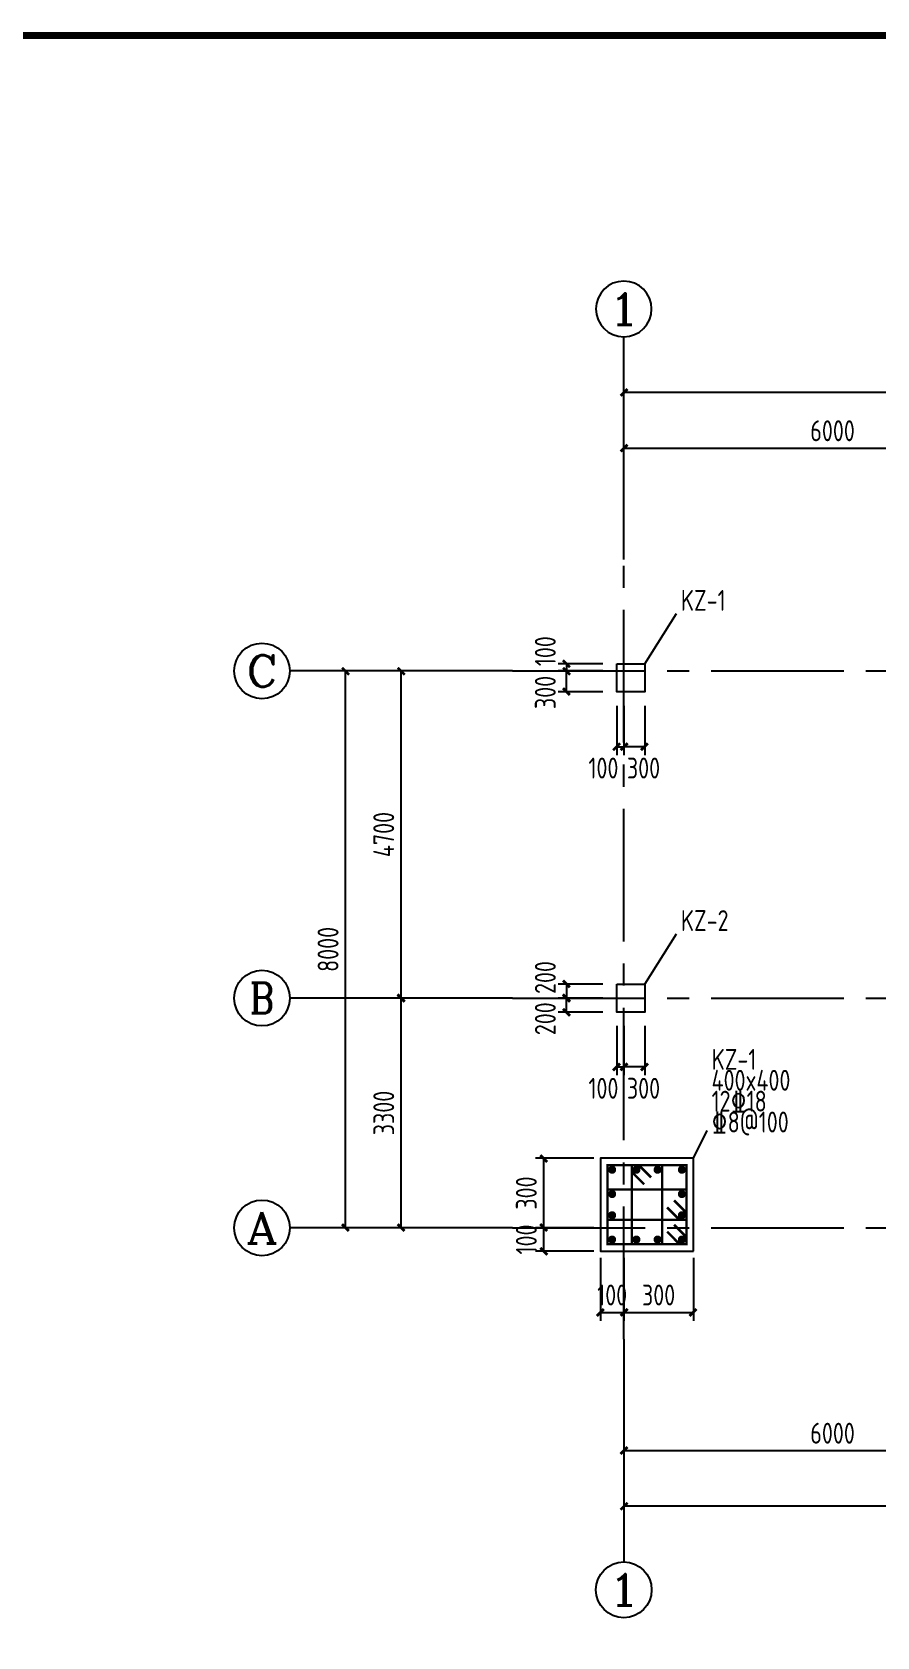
# Model space of a CAD drawing. Header units: millimetres. Extents: x 893615 to 896608, y 39650 to 40458.
# Drawn here: x 895122.1 to 895243.5, y 40004.1 to 40234.6 of the extents above; entities that cross this region are included whole.
import ezdxf
from ezdxf.enums import TextEntityAlignment as Align

# ---------------------------------------------------------------- set-up
doc = ezdxf.new("R2010")
doc.units = ezdxf.units.MM
doc.header["$LTSCALE"] = 1000
doc.header["$MEASUREMENT"] = 0
doc.linetypes.add('CENTER2', pattern=[28.575, 19.05, -3.175, 3.175, -3.175])
for name, color, linetype in [('AXIS', 3, 'Continuous'), ('AXIS_TEXT', 7, 'Continuous'), ('COLU', 2, 'Continuous'), ('DIM', 7, 'Continuous'), ('DOTE', 1, 'Continuous'), ('柱', 2, 'Continuous'), ('柱平法箍筋', 24, 'Continuous'), ('柱平法纵筋', 7, 'Continuous'), ('柱集中标注', 2, 'Continuous')]:
    doc.layers.add(name, color=color, linetype=linetype)
doc.styles.add('_TCH_AXIS', font='COMPLEX', dxfattribs={"bigfont": 'GBCBIG'})
doc.styles.add('COMPLEX', font='COMPLEX')
doc.styles.add('GBHZ', font='gbenor.shx', dxfattribs={"width": 0.9, "bigfont": 'gbcbig.shx'})
doc.dimstyles.new('Y100', dxfattribs={"dimscale": 0, "dimtxt": 3, "dimasz": 0.01, "dimexe": 1.2, "dimexo": 2, "dimgap": 1, "dimtad": 1, "dimdec": 0, "dimlfac": 100, "dimzin": 0, "dimdsep": 46, "dimtxsty": 'GBHZ', "dimblk": 'DX', "dimcen": 0.09, "dimdle": 1, "dimclrd": 7, "dimclre": 7, "dimclrt": 7, "dimadec": 0, "dimazin": 0, "dimtfac": 1, "dimtdec": 0, "dimtix": 1, "dimtmove": 2, "dimatfit": 3, "dimldrblk": 'DX', "dimfxl": 0, "dimtolj": 1, "dimtzin": 0, "dimarcsym": 0})
doc.dimstyles.new('Y30', dxfattribs={"dimscale": 0, "dimtxt": 3, "dimasz": 0.01, "dimexe": 1.2, "dimexo": 1, "dimgap": 1, "dimtad": 1, "dimdec": 0, "dimlfac": 30, "dimzin": 0, "dimdsep": 46, "dimtxsty": 'GBHZ', "dimblk1": 'DX', "dimblk2": 'DX', "dimsah": 1, "dimcen": 0.09, "dimdle": 1, "dimadec": 0, "dimazin": 0, "dimtfac": 1, "dimtdec": 0, "dimtix": 1, "dimtmove": 2, "dimatfit": 3, "dimldrblk": 'DX', "dimfxl": 0, "dimtolj": 1, "dimtzin": 0, "dimarcsym": 0})

# ---------------------------------------------------------------- blocks, each defined once
blk = doc.blocks.new('_AXISO')
blk.add_circle((0, 0), 0.5)
at = {"layer": 'AXIS_TEXT', "style": 'COMPLEX', "width": 1.041667}
blk.add_attdef('A', text='', height=0.56, dxfattribs=at).set_placement((-0.25, -0.28), (0.25, -0.28), align=Align.FIT)
blk = doc.blocks.new('DX')
at = {"color": 0, "linetype": 'ByBlock', "const_width": 40}
blk.add_lwpolyline([(-54, -51), (46, 49)], dxfattribs=at)
blk = doc.blocks.new('*D129')
at = {"layer": 'Defpoints', "color": 0, "transparency": 16777216}
for p in [(895207.14, 40046.87), (895267.14, 40046.87), (895267.14, 40030.87)]:
    blk.add_point(p, dxfattribs=at)
at = {"layer": 'dim', "color": 7, "lineweight": -2, "transparency": 16777216}
for p, q in [((895207.14, 40044.87), (895207.14, 40029.67)), ((895267.14, 40044.87), (895267.14, 40029.67)), ((895207.15, 40030.87), (895267.13, 40030.87))]:
    blk.add_line(p, q, dxfattribs=at)
at = {"layer": 'dim', "color": 7, "lineweight": -2, "transparency": 16777216, "xscale": 0.01, "yscale": 0.01, "zscale": 0.01, "rotation": 180}
blk.add_blockref('DX', (895207.14, 40030.87), dxfattribs=at)
at = {"layer": 'dim', "color": 7, "lineweight": -2, "transparency": 16777216, "xscale": 0.01, "yscale": 0.01, "zscale": 0.01}
blk.add_blockref('DX', (895267.14, 40030.87), dxfattribs=at)
at = {"layer": 'dim', "color": 7, "transparency": 16777216, "insert": (895237.14, 40033.37), "char_height": 3, "attachment_point": 5, "style": 'GBHZ'}
blk.add_mtext('\\A1;6000', dxfattribs=at)
blk = doc.blocks.new('*D131')
at = {"layer": 'Defpoints', "color": 0, "transparency": 16777216}
for p in [(895207.14, 40046.87), (895327.14, 40046.87), (895207.14, 40022.87)]:
    blk.add_point(p, dxfattribs=at)
at = {"layer": 'dim', "color": 7, "lineweight": -2, "transparency": 16777216}
for p, q in [((895207.14, 40044.87), (895207.14, 40021.67)), ((895327.14, 40044.87), (895327.14, 40021.67)), ((895327.13, 40022.87), (895207.15, 40022.87))]:
    blk.add_line(p, q, dxfattribs=at)
at = {"layer": 'dim', "color": 7, "lineweight": -2, "transparency": 16777216, "xscale": 0.01, "yscale": 0.01, "zscale": 0.01, "rotation": 180}
blk.add_blockref('DX', (895207.14, 40022.87), dxfattribs=at)
at = {"layer": 'dim', "color": 7, "lineweight": -2, "transparency": 16777216, "xscale": 0.01, "yscale": 0.01, "zscale": 0.01}
blk.add_blockref('DX', (895327.14, 40022.87), dxfattribs=at)
at = {"layer": 'dim', "color": 7, "transparency": 16777216, "insert": (895267.14, 40025.37), "char_height": 3, "attachment_point": 5, "style": 'GBHZ'}
blk.add_mtext('\\A1;12000', dxfattribs=at)
blk = doc.blocks.new('*D132')
at = {"layer": 'Defpoints', "color": 0, "transparency": 16777216}
for p in [(895167.14, 40142.87), (895191.14, 40142.87), (895191.14, 40062.87)]:
    blk.add_point(p, dxfattribs=at)
at = {"layer": 'dim', "color": 7, "lineweight": -2, "transparency": 16777216}
for p, q in [((895189.14, 40142.87), (895165.94, 40142.87)), ((895167.14, 40062.88), (895167.14, 40142.86)), ((895189.14, 40062.87), (895165.94, 40062.87))]:
    blk.add_line(p, q, dxfattribs=at)
at = {"layer": 'dim', "color": 7, "lineweight": -2, "transparency": 16777216, "xscale": 0.01, "yscale": 0.01, "zscale": 0.01}
for p, rotation in [((895167.14, 40142.87), 90), ((895167.14, 40062.87), 270)]:
    blk.add_blockref('DX', p, dxfattribs=dict(at, rotation=rotation))
at = {"layer": 'dim', "color": 7, "transparency": 16777216, "insert": (895164.64, 40102.87), "char_height": 3, "attachment_point": 5, "rotation": 90, "style": 'GBHZ'}
blk.add_mtext('\\A1;8000', dxfattribs=at)
blk = doc.blocks.new('*D133')
at = {"layer": 'Defpoints', "color": 0, "transparency": 16777216}
for p in [(895267.14, 40174.87), (895207.14, 40158.87), (895267.14, 40158.87)]:
    blk.add_point(p, dxfattribs=at)
at = {"layer": 'dim', "color": 7, "lineweight": -2, "transparency": 16777216}
for p, q in [((895207.14, 40160.87), (895207.14, 40176.07)), ((895267.14, 40160.87), (895267.14, 40176.07)), ((895207.15, 40174.87), (895267.13, 40174.87))]:
    blk.add_line(p, q, dxfattribs=at)
at = {"layer": 'dim', "color": 7, "lineweight": -2, "transparency": 16777216, "xscale": 0.01, "yscale": 0.01, "zscale": 0.01, "rotation": 180}
blk.add_blockref('DX', (895207.14, 40174.87), dxfattribs=at)
at = {"layer": 'dim', "color": 7, "lineweight": -2, "transparency": 16777216, "xscale": 0.01, "yscale": 0.01, "zscale": 0.01}
blk.add_blockref('DX', (895267.14, 40174.87), dxfattribs=at)
at = {"layer": 'dim', "color": 7, "transparency": 16777216, "insert": (895237.14, 40177.37), "char_height": 3, "attachment_point": 5, "style": 'GBHZ'}
blk.add_mtext('\\A1;6000', dxfattribs=at)
blk = doc.blocks.new('*D135')
at = {"layer": 'Defpoints', "color": 0, "transparency": 16777216}
for p in [(895207.14, 40182.87), (895207.14, 40158.87), (895327.14, 40158.87)]:
    blk.add_point(p, dxfattribs=at)
at = {"layer": 'dim', "color": 7, "lineweight": -2, "transparency": 16777216}
for p, q in [((895207.14, 40160.87), (895207.14, 40184.07)), ((895327.13, 40182.87), (895207.15, 40182.87)), ((895327.14, 40160.87), (895327.14, 40184.07))]:
    blk.add_line(p, q, dxfattribs=at)
at = {"layer": 'dim', "color": 7, "lineweight": -2, "transparency": 16777216, "xscale": 0.01, "yscale": 0.01, "zscale": 0.01, "rotation": 180}
blk.add_blockref('DX', (895207.14, 40182.87), dxfattribs=at)
at = {"layer": 'dim', "color": 7, "lineweight": -2, "transparency": 16777216, "xscale": 0.01, "yscale": 0.01, "zscale": 0.01}
blk.add_blockref('DX', (895327.14, 40182.87), dxfattribs=at)
at = {"layer": 'dim', "color": 7, "transparency": 16777216, "insert": (895267.14, 40185.37), "char_height": 3, "attachment_point": 5, "style": 'GBHZ'}
blk.add_mtext('\\A1;12000', dxfattribs=at)
blk = doc.blocks.new('*D136')
at = {"layer": 'Defpoints', "color": 0, "transparency": 16777216}
for p in [(895175.14, 40095.87), (895191.14, 40095.87), (895191.14, 40062.87)]:
    blk.add_point(p, dxfattribs=at)
at = {"layer": 'dim', "color": 7, "lineweight": -2, "transparency": 16777216}
for p, q in [((895189.14, 40095.87), (895173.94, 40095.87)), ((895175.14, 40062.88), (895175.14, 40095.86)), ((895189.14, 40062.87), (895173.94, 40062.87))]:
    blk.add_line(p, q, dxfattribs=at)
at = {"layer": 'dim', "color": 7, "lineweight": -2, "transparency": 16777216, "xscale": 0.01, "yscale": 0.01, "zscale": 0.01}
for p, rotation in [((895175.14, 40095.87), 90), ((895175.14, 40062.87), 270)]:
    blk.add_blockref('DX', p, dxfattribs=dict(at, rotation=rotation))
at = {"layer": 'dim', "color": 7, "transparency": 16777216, "insert": (895172.64, 40079.37), "char_height": 3, "attachment_point": 5, "rotation": 90, "style": 'GBHZ'}
blk.add_mtext('\\A1;3300', dxfattribs=at)
blk = doc.blocks.new('*D137')
at = {"layer": 'Defpoints', "color": 0, "transparency": 16777216}
for p in [(895175.14, 40142.87), (895191.14, 40142.87), (895191.14, 40095.87)]:
    blk.add_point(p, dxfattribs=at)
at = {"layer": 'dim', "color": 7, "lineweight": -2, "transparency": 16777216}
for p, q in [((895189.14, 40142.87), (895173.94, 40142.87)), ((895175.14, 40095.88), (895175.14, 40142.86)), ((895189.14, 40095.87), (895173.94, 40095.87))]:
    blk.add_line(p, q, dxfattribs=at)
at = {"layer": 'dim', "color": 7, "lineweight": -2, "transparency": 16777216, "xscale": 0.01, "yscale": 0.01, "zscale": 0.01}
for p, rotation in [((895175.14, 40142.87), 90), ((895175.14, 40095.87), 270)]:
    blk.add_blockref('DX', p, dxfattribs=dict(at, rotation=rotation))
at = {"layer": 'dim', "color": 7, "transparency": 16777216, "insert": (895172.64, 40119.37), "char_height": 3, "attachment_point": 5, "rotation": 90, "style": 'GBHZ'}
blk.add_mtext('\\A1;4700', dxfattribs=at)
blk = doc.blocks.new('*D153')
at = {"layer": 'Defpoints', "color": 0, "transparency": 16777216}
for p in [(895203.81, 40059.54), (895207.14, 40059.54), (895207.14, 40050.72)]:
    blk.add_point(p, dxfattribs=at)
at = {"layer": 'dim', "color": 0, "lineweight": -2, "transparency": 16777216}
for p, q in [((895203.81, 40058.54), (895203.81, 40049.52)), ((895207.14, 40058.54), (895207.14, 40049.52)), ((895203.8, 40050.72), (895203.79, 40050.72)), ((895203.81, 40050.72), (895207.14, 40050.72)), ((895207.15, 40050.72), (895207.16, 40050.72))]:
    blk.add_line(p, q, dxfattribs=at)
at = {"layer": 'dim', "color": 0, "lineweight": -2, "transparency": 16777216, "xscale": 0.01, "yscale": 0.01, "zscale": 0.01}
blk.add_blockref('DX', (895203.81, 40050.72), dxfattribs=at)
at = {"layer": 'dim', "color": 0, "lineweight": -2, "transparency": 16777216, "xscale": 0.01, "yscale": 0.01, "zscale": 0.01, "rotation": 180}
blk.add_blockref('DX', (895207.14, 40050.72), dxfattribs=at)
at = {"layer": 'dim', "color": 0, "transparency": 16777216, "insert": (895205.47, 40053.22), "char_height": 3, "attachment_point": 5, "style": 'GBHZ'}
blk.add_mtext('\\A1;100', dxfattribs=at)
blk = doc.blocks.new('*D154')
at = {"layer": 'Defpoints', "color": 0, "transparency": 16777216}
for p in [(895207.14, 40059.54), (895217.14, 40059.54), (895217.14, 40050.72)]:
    blk.add_point(p, dxfattribs=at)
at = {"layer": 'dim', "color": 0, "lineweight": -2, "transparency": 16777216}
for p, q in [((895207.14, 40058.54), (895207.14, 40049.52)), ((895217.14, 40058.54), (895217.14, 40049.52)), ((895207.15, 40050.72), (895217.13, 40050.72))]:
    blk.add_line(p, q, dxfattribs=at)
at = {"layer": 'dim', "color": 0, "lineweight": -2, "transparency": 16777216, "xscale": 0.01, "yscale": 0.01, "zscale": 0.01, "rotation": 180}
blk.add_blockref('DX', (895207.14, 40050.72), dxfattribs=at)
at = {"layer": 'dim', "color": 0, "lineweight": -2, "transparency": 16777216, "xscale": 0.01, "yscale": 0.01, "zscale": 0.01}
blk.add_blockref('DX', (895217.14, 40050.72), dxfattribs=at)
at = {"layer": 'dim', "color": 0, "transparency": 16777216, "insert": (895212.14, 40053.22), "char_height": 3, "attachment_point": 5, "style": 'GBHZ'}
blk.add_mtext('\\A1;300', dxfattribs=at)
blk = doc.blocks.new('*D155')
at = {"layer": 'Defpoints', "color": 0, "transparency": 16777216}
for p in [(895195.63, 40062.87), (895203.81, 40062.87), (895203.81, 40059.54)]:
    blk.add_point(p, dxfattribs=at)
at = {"layer": 'dim', "color": 0, "lineweight": -2, "transparency": 16777216}
for p, q in [((895202.81, 40062.87), (895194.43, 40062.87)), ((895195.63, 40062.88), (895195.63, 40062.89)), ((895195.63, 40059.54), (895195.63, 40062.87)), ((895202.81, 40059.54), (895194.43, 40059.54)), ((895195.63, 40059.53), (895195.63, 40059.52))]:
    blk.add_line(p, q, dxfattribs=at)
at = {"layer": 'dim', "color": 0, "lineweight": -2, "transparency": 16777216, "xscale": 0.01, "yscale": 0.01, "zscale": 0.01}
for p, rotation in [((895195.63, 40062.87), 270), ((895195.63, 40059.54), 90)]:
    blk.add_blockref('DX', p, dxfattribs=dict(at, rotation=rotation))
at = {"layer": 'dim', "color": 0, "transparency": 16777216, "insert": (895193.13, 40061.2), "char_height": 3, "attachment_point": 5, "rotation": 90, "style": 'GBHZ'}
blk.add_mtext('\\A1;100', dxfattribs=at)
blk = doc.blocks.new('*D156')
at = {"layer": 'Defpoints', "color": 0, "transparency": 16777216}
for p in [(895195.63, 40072.87), (895203.81, 40072.87), (895203.81, 40062.87)]:
    blk.add_point(p, dxfattribs=at)
at = {"layer": 'dim', "color": 0, "lineweight": -2, "transparency": 16777216}
for p, q in [((895202.81, 40072.87), (895194.43, 40072.87)), ((895195.63, 40062.88), (895195.63, 40072.86)), ((895202.81, 40062.87), (895194.43, 40062.87))]:
    blk.add_line(p, q, dxfattribs=at)
at = {"layer": 'dim', "color": 0, "lineweight": -2, "transparency": 16777216, "xscale": 0.01, "yscale": 0.01, "zscale": 0.01}
for p, rotation in [((895195.63, 40072.87), 90), ((895195.63, 40062.87), 270)]:
    blk.add_blockref('DX', p, dxfattribs=dict(at, rotation=rotation))
at = {"layer": 'dim', "color": 0, "transparency": 16777216, "insert": (895193.13, 40067.87), "char_height": 3, "attachment_point": 5, "rotation": 90, "style": 'GBHZ'}
blk.add_mtext('\\A1;300', dxfattribs=at)
blk = doc.blocks.new('*D145')
at = {"layer": 'Defpoints', "color": 0, "transparency": 16777216}
for p in [(895206.14, 40093.87), (895207.14, 40093.87), (895207.14, 40085.99)]:
    blk.add_point(p, dxfattribs=at)
at = {"layer": 'dim', "color": 7, "lineweight": -2, "transparency": 16777216}
for p, q in [((895206.14, 40091.87), (895206.14, 40084.79)), ((895207.14, 40091.87), (895207.14, 40084.79)), ((895206.13, 40085.99), (895206.12, 40085.99)), ((895206.14, 40085.99), (895207.14, 40085.99)), ((895207.15, 40085.99), (895207.16, 40085.99))]:
    blk.add_line(p, q, dxfattribs=at)
at = {"layer": 'dim', "color": 7, "lineweight": -2, "transparency": 16777216, "xscale": 0.01, "yscale": 0.01, "zscale": 0.01}
blk.add_blockref('DX', (895206.14, 40085.99), dxfattribs=at)
at = {"layer": 'dim', "color": 7, "lineweight": -2, "transparency": 16777216, "xscale": 0.01, "yscale": 0.01, "zscale": 0.01, "rotation": 180}
blk.add_blockref('DX', (895207.14, 40085.99), dxfattribs=at)
at = {"layer": 'dim', "color": 7, "transparency": 16777216, "insert": (895204.21, 40082.92), "char_height": 3, "attachment_point": 5, "style": 'GBHZ'}
blk.add_mtext('\\A1;100', dxfattribs=at)
blk = doc.blocks.new('*D146')
at = {"layer": 'Defpoints', "color": 0, "transparency": 16777216}
for p in [(895198.9, 40095.87), (895206.14, 40095.87), (895206.14, 40093.87)]:
    blk.add_point(p, dxfattribs=at)
at = {"layer": 'dim', "color": 7, "lineweight": -2, "transparency": 16777216}
for p, q in [((895204.14, 40095.87), (895197.7, 40095.87)), ((895198.9, 40095.88), (895198.9, 40095.89)), ((895198.9, 40093.87), (895198.9, 40095.87)), ((895204.14, 40093.87), (895197.7, 40093.87)), ((895198.9, 40093.86), (895198.9, 40093.85))]:
    blk.add_line(p, q, dxfattribs=at)
at = {"layer": 'dim', "color": 7, "lineweight": -2, "transparency": 16777216, "xscale": 0.01, "yscale": 0.01, "zscale": 0.01}
for p, rotation in [((895198.9, 40095.87), 270), ((895198.9, 40093.87), 90)]:
    blk.add_blockref('DX', p, dxfattribs=dict(at, rotation=rotation))
at = {"layer": 'dim', "color": 7, "transparency": 16777216, "insert": (895195.86, 40092.91), "char_height": 3, "attachment_point": 5, "rotation": 90, "style": 'GBHZ'}
blk.add_mtext('\\A1;200', dxfattribs=at)
blk = doc.blocks.new('*D147')
at = {"layer": 'Defpoints', "color": 0, "transparency": 16777216}
for p in [(895207.14, 40093.87), (895210.14, 40093.87), (895207.14, 40085.99)]:
    blk.add_point(p, dxfattribs=at)
at = {"layer": 'dim', "color": 7, "lineweight": -2, "transparency": 16777216}
for p, q in [((895207.14, 40091.87), (895207.14, 40084.79)), ((895210.14, 40091.87), (895210.14, 40084.79)), ((895210.13, 40085.99), (895207.15, 40085.99))]:
    blk.add_line(p, q, dxfattribs=at)
at = {"layer": 'dim', "color": 7, "lineweight": -2, "transparency": 16777216, "xscale": 0.01, "yscale": 0.01, "zscale": 0.01, "rotation": 180}
blk.add_blockref('DX', (895207.14, 40085.99), dxfattribs=at)
at = {"layer": 'dim', "color": 7, "lineweight": -2, "transparency": 16777216, "xscale": 0.01, "yscale": 0.01, "zscale": 0.01}
blk.add_blockref('DX', (895210.14, 40085.99), dxfattribs=at)
at = {"layer": 'dim', "color": 7, "transparency": 16777216, "insert": (895209.97, 40082.92), "char_height": 3, "attachment_point": 5, "style": 'GBHZ'}
blk.add_mtext('\\A1;300', dxfattribs=at)
blk = doc.blocks.new('*D148')
at = {"layer": 'Defpoints', "color": 0, "transparency": 16777216}
for p in [(895206.14, 40097.87), (895198.9, 40095.87), (895206.14, 40095.87)]:
    blk.add_point(p, dxfattribs=at)
at = {"layer": 'dim', "color": 7, "lineweight": -2, "transparency": 16777216}
for p, q in [((895204.14, 40097.87), (895197.7, 40097.87)), ((895198.9, 40097.88), (895198.9, 40097.89)), ((895198.9, 40097.87), (895198.9, 40095.87)), ((895204.14, 40095.87), (895197.7, 40095.87)), ((895198.9, 40095.86), (895198.9, 40095.85))]:
    blk.add_line(p, q, dxfattribs=at)
at = {"layer": 'dim', "color": 7, "lineweight": -2, "transparency": 16777216, "xscale": 0.01, "yscale": 0.01, "zscale": 0.01}
for p, rotation in [((895198.9, 40097.87), 270), ((895198.9, 40095.87), 90)]:
    blk.add_blockref('DX', p, dxfattribs=dict(at, rotation=rotation))
at = {"layer": 'dim', "color": 7, "transparency": 16777216, "insert": (895195.86, 40098.83), "char_height": 3, "attachment_point": 5, "rotation": 90, "style": 'GBHZ'}
blk.add_mtext('\\A1;200', dxfattribs=at)
blk = doc.blocks.new('*D149')
at = {"layer": 'Defpoints', "color": 0, "transparency": 16777216}
for p in [(895206.14, 40139.87), (895207.14, 40139.87), (895207.14, 40131.99)]:
    blk.add_point(p, dxfattribs=at)
at = {"layer": 'dim', "color": 7, "lineweight": -2, "transparency": 16777216}
for p, q in [((895206.14, 40137.87), (895206.14, 40130.79)), ((895207.14, 40137.87), (895207.14, 40130.79)), ((895206.13, 40131.99), (895206.12, 40131.99)), ((895206.14, 40131.99), (895207.14, 40131.99)), ((895207.15, 40131.99), (895207.16, 40131.99))]:
    blk.add_line(p, q, dxfattribs=at)
at = {"layer": 'dim', "color": 7, "lineweight": -2, "transparency": 16777216, "xscale": 0.01, "yscale": 0.01, "zscale": 0.01}
blk.add_blockref('DX', (895206.14, 40131.99), dxfattribs=at)
at = {"layer": 'dim', "color": 7, "lineweight": -2, "transparency": 16777216, "xscale": 0.01, "yscale": 0.01, "zscale": 0.01, "rotation": 180}
blk.add_blockref('DX', (895207.14, 40131.99), dxfattribs=at)
at = {"layer": 'dim', "color": 7, "transparency": 16777216, "insert": (895204.21, 40128.92), "char_height": 3, "attachment_point": 5, "style": 'GBHZ'}
blk.add_mtext('\\A1;100', dxfattribs=at)
blk = doc.blocks.new('*D150')
at = {"layer": 'Defpoints', "color": 0, "transparency": 16777216}
for p in [(895198.9, 40142.87), (895206.14, 40142.87), (895206.14, 40139.87)]:
    blk.add_point(p, dxfattribs=at)
at = {"layer": 'dim', "color": 7, "lineweight": -2, "transparency": 16777216}
for p, q in [((895204.14, 40142.87), (895197.7, 40142.87)), ((895198.9, 40139.88), (895198.9, 40142.86)), ((895204.14, 40139.87), (895197.7, 40139.87))]:
    blk.add_line(p, q, dxfattribs=at)
at = {"layer": 'dim', "color": 7, "lineweight": -2, "transparency": 16777216, "xscale": 0.01, "yscale": 0.01, "zscale": 0.01}
for p, rotation in [((895198.9, 40142.87), 90), ((895198.9, 40139.87), 270)]:
    blk.add_blockref('DX', p, dxfattribs=dict(at, rotation=rotation))
at = {"layer": 'dim', "color": 7, "transparency": 16777216, "insert": (895195.86, 40139.78), "char_height": 3, "attachment_point": 5, "rotation": 90, "style": 'GBHZ'}
blk.add_mtext('\\A1;300', dxfattribs=at)
blk = doc.blocks.new('*D151')
at = {"layer": 'Defpoints', "color": 0, "transparency": 16777216}
for p in [(895207.14, 40139.87), (895210.14, 40139.87), (895207.14, 40131.99)]:
    blk.add_point(p, dxfattribs=at)
at = {"layer": 'dim', "color": 7, "lineweight": -2, "transparency": 16777216}
for p, q in [((895207.14, 40137.87), (895207.14, 40130.79)), ((895210.14, 40137.87), (895210.14, 40130.79)), ((895210.13, 40131.99), (895207.15, 40131.99))]:
    blk.add_line(p, q, dxfattribs=at)
at = {"layer": 'dim', "color": 7, "lineweight": -2, "transparency": 16777216, "xscale": 0.01, "yscale": 0.01, "zscale": 0.01, "rotation": 180}
blk.add_blockref('DX', (895207.14, 40131.99), dxfattribs=at)
at = {"layer": 'dim', "color": 7, "lineweight": -2, "transparency": 16777216, "xscale": 0.01, "yscale": 0.01, "zscale": 0.01}
blk.add_blockref('DX', (895210.14, 40131.99), dxfattribs=at)
at = {"layer": 'dim', "color": 7, "transparency": 16777216, "insert": (895209.97, 40128.92), "char_height": 3, "attachment_point": 5, "style": 'GBHZ'}
blk.add_mtext('\\A1;300', dxfattribs=at)
blk = doc.blocks.new('*D152')
at = {"layer": 'Defpoints', "color": 0, "transparency": 16777216}
for p in [(895206.14, 40143.87), (895198.9, 40142.87), (895206.14, 40142.87)]:
    blk.add_point(p, dxfattribs=at)
at = {"layer": 'dim', "color": 7, "lineweight": -2, "transparency": 16777216}
for p, q in [((895204.14, 40143.87), (895197.7, 40143.87)), ((895198.9, 40143.88), (895198.9, 40143.89)), ((895198.9, 40143.87), (895198.9, 40142.87)), ((895204.14, 40142.87), (895197.7, 40142.87)), ((895198.9, 40142.86), (895198.9, 40142.85))]:
    blk.add_line(p, q, dxfattribs=at)
at = {"layer": 'dim', "color": 7, "lineweight": -2, "transparency": 16777216, "xscale": 0.01, "yscale": 0.01, "zscale": 0.01}
for p, rotation in [((895198.9, 40143.87), 270), ((895198.9, 40142.87), 90)]:
    blk.add_blockref('DX', p, dxfattribs=dict(at, rotation=rotation))
at = {"layer": 'dim', "color": 7, "transparency": 16777216, "insert": (895195.86, 40145.71), "char_height": 3, "attachment_point": 5, "rotation": 90, "style": 'GBHZ'}
blk.add_mtext('\\A1;100', dxfattribs=at)

msp = doc.modelspace()

# ---------------------------------------------------------------- linework, layer by layer
at = {"color": 0, "const_width": 1}
msp.add_lwpolyline([(895647.565, 39660.145), (894841.565, 39660.145), (894841.565, 40234.145), (895647.565, 40234.145)], close=True, dxfattribs=at)
at = {"layer": 'AXIS', "color": 0}
for p, q in [((895207.14, 40158.87), (895207.14, 40190.87)), ((895191.14, 40142.87), (895159.14, 40142.87)), ((895191.14, 40095.87), (895159.14, 40095.87)), ((895191.14, 40062.87), (895159.14, 40062.87)), ((895207.14, 40046.87), (895207.14, 40014.87))]:
    msp.add_line(p, q, dxfattribs=at)
at = {"layer": 'COLU'}
for points in [[(895206.14, 40143.87), (895210.14, 40143.87), (895210.14, 40139.87), (895206.14, 40139.87)], [(895206.14, 40097.87), (895210.14, 40097.87), (895210.14, 40093.87), (895206.14, 40093.87)]]:
    msp.add_lwpolyline(points, close=True, dxfattribs=at)
at = {"layer": 'DOTE', "linetype": 'CENTER2', "ltscale": 0.001}
for p, q in [((895207.14, 40046.87), (895207.14, 40158.87)), ((895191.14, 40142.87), (895343.14, 40142.87)), ((895191.14, 40095.87), (895343.14, 40095.87)), ((895191.14, 40062.87), (895343.14, 40062.87))]:
    msp.add_line(p, q, dxfattribs=at)
at = {"layer": '柱'}
msp.add_lwpolyline([(895217.14, 40059.536), (895217.14, 40072.87), (895203.807, 40072.87), (895203.807, 40059.536)], close=True, dxfattribs=at)
at = {"layer": '柱平法箍筋', "const_width": 0.35}
for points in [[(895213.372, 40062.304), (895215.14, 40060.536), (895216.14, 40060.536), (895216.14, 40061.536), (895216.14, 40060.536), (895216.14, 40071.87), (895204.807, 40071.87), (895204.807, 40060.536), (895215.14, 40060.536), (895216.14, 40060.536), (895216.14, 40061.536), (895214.372, 40063.304)], [(895210.068, 40069.102), (895208.3, 40070.87), (895208.3, 40071.87), (895209.3, 40071.87), (895208.3, 40071.87), (895212.647, 40071.87), (895212.647, 40060.536), (895208.3, 40060.536), (895208.3, 40070.87), (895208.3, 40071.87), (895209.3, 40071.87), (895211.068, 40070.102)], [(895213.372, 40065.797), (895215.14, 40064.03), (895216.14, 40064.03), (895216.14, 40065.03), (895216.14, 40064.03), (895216.14, 40068.377), (895204.807, 40068.377), (895204.807, 40064.03), (895215.14, 40064.03), (895216.14, 40064.03), (895216.14, 40065.03), (895214.372, 40066.797)]]:
    msp.add_lwpolyline(points, dxfattribs=at)
at = {"layer": '柱平法纵筋', "const_width": 0.583}
for points in [[(895205.748, 40071.22, 1), (895205.165, 40071.22, 1), (895205.748, 40071.22, 1)], [(895208.95, 40071.511, -1), (895208.95, 40070.928, -1), (895208.95, 40071.511, -1)], [(895211.997, 40071.511, -1), (895211.997, 40070.928, -1), (895211.997, 40071.511, -1)], [(895215.782, 40071.22, 1), (895215.198, 40071.22, 1), (895215.782, 40071.22, 1)], [(895205.748, 40067.727, 1), (895205.165, 40067.727, 1), (895205.748, 40067.727, 1)], [(895215.782, 40067.727, 1), (895215.198, 40067.727, 1), (895215.782, 40067.727, 1)], [(895205.748, 40064.68, 1), (895205.165, 40064.68, 1), (895205.748, 40064.68, 1)], [(895215.782, 40064.68, 1), (895215.198, 40064.68, 1), (895215.782, 40064.68, 1)], [(895205.748, 40061.186, 1), (895205.165, 40061.186, 1), (895205.748, 40061.186, 1)], [(895208.95, 40061.478, -1), (895208.95, 40060.895, -1), (895208.95, 40061.478, -1)], [(895211.997, 40061.478, -1), (895211.997, 40060.895, -1), (895211.997, 40061.478, -1)], [(895215.782, 40061.186, 1), (895215.198, 40061.186, 1), (895215.782, 40061.186, 1)]]:
    msp.add_lwpolyline(points, format="xyb", dxfattribs=at)
at = {"layer": '柱集中标注'}
for p, q in [((895210.14, 40143.87), (895214.716, 40151.111)), ((895210.14, 40097.87), (895214.716, 40105.111)), ((895217.14, 40072.87), (895219.14, 40076.87))]:
    msp.add_line(p, q, dxfattribs=at)

# ---------------------------------------------------------------- block references
at = {"layer": 'AXIS', "color": 0}
ref = msp.add_blockref('_AXISO', (895207.14, 40194.87), dxfattribs=dict(at, xscale=-8, yscale=8, zscale=8, rotation=180))
ref.add_attrib('A', '1', dxfattribs={"layer": 'AXIS_TEXT', "color": 0, "height": 4.525, "style": '_TCH_AXIS', "width": 2.333333}).set_placement((895204.877, 40192.607), (895209.403, 40192.607), align=Align.FIT)
ref = msp.add_blockref('_AXISO', (895155.14, 40142.87), dxfattribs=dict(at, xscale=8, yscale=8, zscale=8))
ref.add_attrib('A', 'C', dxfattribs={"layer": 'AXIS_TEXT', "color": 0, "height": 4.525, "style": '_TCH_AXIS', "width": 1.4}).set_placement((895152.877, 40140.607), (895157.403, 40140.607), align=Align.FIT)
ref = msp.add_blockref('_AXISO', (895155.14, 40095.87), dxfattribs=dict(at, xscale=8, yscale=8, zscale=8))
ref.add_attrib('A', 'B', dxfattribs={"layer": 'AXIS_TEXT', "color": 0, "height": 4.353, "style": '_TCH_AXIS'}).set_placement((895153.378, 40093.694), (895156.902, 40093.694), align=Align.FIT)
ref = msp.add_blockref('_AXISO', (895155.14, 40062.87), dxfattribs=dict(at, xscale=8, yscale=8, zscale=8))
ref.add_attrib('A', 'A', dxfattribs={"layer": 'AXIS_TEXT', "color": 0, "height": 4.525, "style": '_TCH_AXIS', "width": 1.166667}).set_placement((895152.877, 40060.607), (895157.403, 40060.607), align=Align.FIT)
ref = msp.add_blockref('_AXISO', (895207.14, 40010.87), dxfattribs=dict(at, xscale=8, yscale=8, zscale=8))
ref.add_attrib('A', '1', dxfattribs={"layer": 'AXIS_TEXT', "color": 0, "height": 4.525, "style": '_TCH_AXIS', "width": 2.333333}).set_placement((895204.877, 40008.607), (895209.403, 40008.607), align=Align.FIT)

# ---------------------------------------------------------------- texts
at = {"layer": '柱集中标注', "style": 'GBHZ', "width": 0.9}
for s, p in [('KZ-1', (895215.329, 40151.511)), ('KZ-2', (895215.329, 40105.511)), ('KZ-1', (895219.752, 40085.57)), ('400x400', (895219.752, 40082.57))]:
    msp.add_text(s, height=3, dxfattribs=at).set_placement(p)
at = {"layer": '柱集中标注', "color": 1, "style": 'GBHZ', "width": 0.9}
for s, p in [('12%%13218', (895219.752, 40079.57)), ('%%1328@100', (895219.752, 40076.57))]:
    msp.add_text(s, height=3, dxfattribs=at).set_placement(p)

# ---------------------------------------------------------------- dimensions: what is measured, and where the dimension line sits
at = {"layer": 'dim'}
for base, p1, p2, dimstyle, picture, middle in [((895207.14, 40182.87), (895327.14, 40158.87), (895207.14, 40158.87), 'Y100', '*D135', (895267.14, 40185.37)), ((895267.14, 40174.87), (895207.14, 40158.87), (895267.14, 40158.87), 'Y100', '*D133', (895237.14, 40177.37)), ((895207.14, 40050.72), (895203.807, 40059.536), (895207.14, 40059.536), 'Y30', '*D153', (895205.473, 40053.22)), ((895217.14, 40050.72), (895207.14, 40059.536), (895217.14, 40059.536), 'Y30', '*D154', (895212.14, 40053.22)), ((895267.14, 40030.87), (895207.14, 40046.87), (895267.14, 40046.87), 'Y100', '*D129', (895237.14, 40033.37)), ((895207.14, 40022.87), (895327.14, 40046.87), (895207.14, 40046.87), 'Y100', '*D131', (895267.14, 40025.37))]:
    dim = msp.add_linear_dim(base=base, p1=p1, p2=p2, dimstyle=dimstyle, override={"dimscale": 1}, dxfattribs=at)
    dim.commit()
    dim.dimension.update_dxf_attribs({"geometry": picture, "text_midpoint": middle})
for base, p1, p2, angle, picture, middle in [((895198.896, 40142.87), (895206.14, 40143.87), (895206.14, 40142.87), 270, '*D152', (895195.864, 40145.705)), ((895198.896, 40142.87), (895206.14, 40139.87), (895206.14, 40142.87), 90, '*D150', (895195.864, 40139.783)), ((895207.14, 40131.992), (895210.14, 40139.87), (895207.14, 40139.87), 180, '*D151', (895209.974, 40128.92)), ((895198.896, 40095.87), (895206.14, 40097.87), (895206.14, 40095.87), 270, '*D148', (895195.864, 40098.831)), ((895198.896, 40095.87), (895206.14, 40093.87), (895206.14, 40095.87), 90, '*D146', (895195.864, 40092.909)), ((895207.14, 40085.992), (895210.14, 40093.87), (895207.14, 40093.87), 180, '*D147', (895209.974, 40082.92))]:
    dim = msp.add_linear_dim(base=base, p1=p1, p2=p2, angle=angle, dimstyle='Y100', override={"dimscale": 1, "dimfxl": 2}, dxfattribs=at)
    dim.commit()
    dim.dimension.update_dxf_attribs({"geometry": picture, "text_midpoint": middle, "dimtype": 160})
for base, p1, p2, dimstyle, picture, middle in [((895167.14, 40142.87), (895191.14, 40062.87), (895191.14, 40142.87), 'Y100', '*D132', (895164.64, 40102.87)), ((895175.14, 40142.87), (895191.14, 40095.87), (895191.14, 40142.87), 'Y100', '*D137', (895172.64, 40119.37)), ((895175.14, 40095.87), (895191.14, 40062.87), (895191.14, 40095.87), 'Y100', '*D136', (895172.64, 40079.37)), ((895195.628, 40072.87), (895203.807, 40062.87), (895203.807, 40072.87), 'Y30', '*D156', (895193.128, 40067.87)), ((895195.628, 40062.87), (895203.807, 40059.536), (895203.807, 40062.87), 'Y30', '*D155', (895193.128, 40061.203))]:
    dim = msp.add_linear_dim(base=base, p1=p1, p2=p2, angle=90, dimstyle=dimstyle, override={"dimscale": 1}, dxfattribs=at)
    dim.commit()
    dim.dimension.update_dxf_attribs({"geometry": picture, "text_midpoint": middle})
for base, p1, p2, picture, middle in [((895207.14, 40131.992), (895206.14, 40139.87), (895207.14, 40139.87), '*D149', (895204.212, 40128.92)), ((895207.14, 40085.992), (895206.14, 40093.87), (895207.14, 40093.87), '*D145', (895204.212, 40082.92))]:
    dim = msp.add_linear_dim(base=base, p1=p1, p2=p2, dimstyle='Y100', override={"dimscale": 1, "dimfxl": 2}, dxfattribs=at)
    dim.commit()
    dim.dimension.update_dxf_attribs({"geometry": picture, "text_midpoint": middle, "dimtype": 160})

doc.saveas('drawing.dxf')
